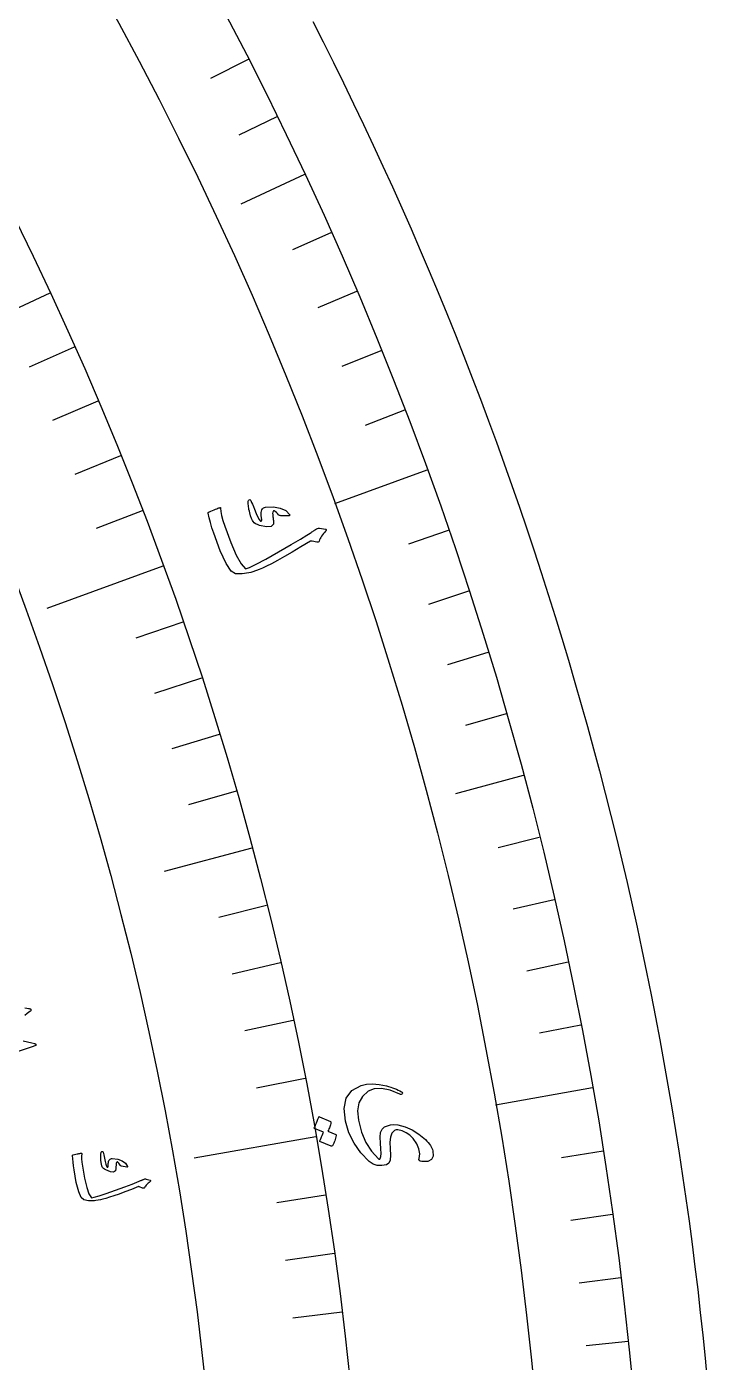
# Model space of a CAD drawing. Header units: millimetres. Extents: x -78 to 78, y -78 to 100.
# Drawn here: x 63.09 to 77.17, y 7.51 to 35.16 of the extents above; entities that cross this region are included whole.
import ezdxf

# ---------------------------------------------------------------- set-up
doc = ezdxf.new("R2010")
doc.units = ezdxf.units.MM
for name, color, linetype in [('CUT_OUTER', 1, 'Continuous'), ('ENGRAVE', 7, 'Continuous'), ('ENGRAVE_FINE', 8, 'Continuous'), ('TEXT', 5, 'Continuous')]:
    doc.layers.add(name, color=color, linetype=linetype)

msp = doc.modelspace()

# ---------------------------------------------------------------- linework, layer by layer
at = {"layer": 'CUT_OUTER'}
msp.add_lwpolyline([(69.0098, 35.269), (69.2249, 34.8449), (69.4374, 34.4195), (69.6473, 33.9928), (69.8545, 33.5648), (70.0592, 33.1355), (70.2612, 32.705), (70.4605, 32.2733), (70.6572, 31.8403), (70.8513, 31.4062), (71.0426, 30.9709), (71.2313, 30.5344), (71.4173, 30.0967), (71.6007, 29.658), (71.7813, 29.2181), (71.9592, 28.7771), (72.1344, 28.335), (72.3069, 27.8919), (72.4767, 27.4477), (72.6438, 27.0024), (72.8081, 26.5562), (72.9697, 26.109), (73.1285, 25.6607), (73.2846, 25.2115), (73.4379, 24.7614), (73.5884, 24.3103), (73.7362, 23.8583), (73.8812, 23.4055), (74.0234, 22.9517), (74.1629, 22.4971), (74.2995, 22.0416), (74.4334, 21.5853), (74.5644, 21.1282), (74.6926, 20.6702), (74.8181, 20.2115), (74.9407, 19.7521), (75.0605, 19.2919), (75.1774, 18.831), (75.2916, 18.3693), (75.4028, 17.907), (75.5113, 17.444), (75.6169, 16.9803), (75.7197, 16.516), (75.8196, 16.0511), (75.9167, 15.5856), (76.0109, 15.1195), (76.1022, 14.6528), (76.1907, 14.1856), (76.2763, 13.7178), (76.359, 13.2495), (76.4389, 12.7808), (76.5159, 12.3115), (76.59, 11.8418), (76.6612, 11.3716), (76.7295, 10.901), (76.795, 10.43), (76.8575, 9.9586), (76.9172, 9.4868), (76.9739, 9.0147), (77.0278, 8.5422), (77.0788, 8.0694), (77.1268, 7.5963), (77.172, 7.1229)], dxfattribs=at)
at = {"layer": 'ENGRAVE'}
for points in [[(68.8341, 32.0979), (67.5171, 31.4837)], [(63.5662, 29.6414), (61.8664, 28.8488)], [(71.3697, 25.9764), (69.458, 25.2806)], [(65.9077, 23.9884), (63.5044, 23.1137)], [(73.3621, 19.6573), (71.9585, 19.2812)], [(67.7476, 18.1529), (65.936, 17.6675)], [(74.7961, 13.1886), (72.7927, 12.8353)], [(69.072, 12.1792), (66.5533, 11.7351)]]:
    msp.add_lwpolyline(points, dxfattribs=at)
for radius in [75.95, 75.95, 73.9156, 70.1375, 70.1375, 67.1538]:
    msp.add_circle((0, 0), radius, dxfattribs=at)
at = {"layer": 'ENGRAVE_FINE'}
for points in [[(67.6719, 34.4806), (66.8951, 34.0848)], [(68.2634, 33.2943), (67.4798, 32.9121)], [(69.3838, 30.8916), (68.5873, 30.537)], [(69.9123, 29.676), (69.1098, 29.3354)], [(64.0738, 28.5275), (63.1392, 28.1114)], [(70.4196, 28.4514), (69.6112, 28.1248)], [(64.5619, 27.4049), (63.6202, 27.0052)], [(70.9054, 27.218), (70.0915, 26.9056)], [(65.0304, 26.274), (64.0818, 25.8907)], [(65.479, 25.135), (64.5239, 24.7684)], [(71.8121, 24.7269), (70.9878, 24.443)], [(72.2327, 23.4698), (71.4035, 23.2004)], [(66.3163, 22.8345), (65.349, 22.5015)], [(72.6313, 22.2056), (71.7976, 21.9507)], [(66.7047, 21.6737), (65.7318, 21.3576)], [(73.0078, 20.9347), (72.1697, 20.6943)], [(67.0728, 20.5062), (66.0945, 20.2071)], [(67.4205, 19.3325), (66.4371, 19.0505)], [(73.694, 18.374), (72.848, 18.163)], [(68.0541, 16.9678), (67.0615, 16.7203)], [(74.0034, 17.085), (73.1539, 16.8889)], [(68.3399, 15.7775), (67.3431, 15.5474)], [(74.2903, 15.7909), (73.4375, 15.6096)], [(68.6048, 14.5824), (67.6042, 14.3697)], [(74.5546, 14.4919), (73.6987, 14.3256)], [(68.8489, 13.3829), (67.8447, 13.1877)], [(75.0149, 11.8812), (74.1538, 11.7448)], [(69.274, 10.9719), (68.2636, 10.8119)], [(75.2109, 10.5702), (74.3475, 10.4489)], [(69.4549, 9.7613), (68.4419, 9.6189)], [(75.3839, 9.256), (74.5185, 9.1497)], [(69.6147, 8.5476), (68.5993, 8.4229)], [(75.5339, 7.9389), (74.6668, 7.8478)]]:
    msp.add_lwpolyline(points, dxfattribs=at)
at = {"layer": 'TEXT'}
for points in [[(69.2732, 24.7149), (69.2504, 24.6897), (69.2293, 24.6643), (69.2098, 24.6387), (69.1921, 24.6131), (69.1762, 24.5871), (69.1621, 24.5607), (69.1498, 24.5338), (69.1394, 24.5064), (69.1322, 24.4947), (69.1214, 24.4879), (69.1071, 24.4858), (69.0892, 24.4886), (68.9929, 24.5089), (68.9827, 24.5106), (68.9742, 24.5113), (68.9676, 24.5113), (68.9627, 24.5103), (68.7644, 24.3902), (68.5845, 24.2834), (68.4232, 24.1897), (68.2805, 24.1092), (68.1564, 24.0418), (68.0512, 23.988), (67.9648, 23.9475), (67.8973, 23.9203), (67.7679, 23.8747), (67.726, 23.8626), (67.6834, 23.8524), (67.6398, 23.8441), (67.5954, 23.8376), (67.5501, 23.8333), (67.5038, 23.8312), (67.4565, 23.8313), (67.4082, 23.8337), (67.3177, 23.8906), (67.2134, 24.0494), (67.0945, 24.3098), (66.9599, 24.6716), (66.922, 24.7862), (66.8898, 24.8932), (66.8631, 24.9927), (66.8421, 25.0847), (66.8426, 25.0939), (66.8455, 25.1016), (66.8509, 25.1075), (66.8589, 25.1118), (66.8981, 25.1292), (66.9339, 25.1448), (66.9664, 25.1586), (66.9953, 25.1705), (67.0212, 25.1807), (67.0444, 25.1893), (67.0647, 25.1963), (67.0823, 25.2017), (67.0924, 25.2041), (67.0991, 25.2028), (67.1024, 25.1975), (67.1023, 25.1883), (67.1067, 25.1202), (67.1225, 25.0364), (67.1497, 24.9367), (67.1882, 24.8212), (67.3135, 24.4799), (67.4265, 24.2183), (67.5281, 24.0365), (67.619, 23.9348), (67.6992, 23.9634), (67.8394, 24.0315), (68.0395, 24.1391), (68.2993, 24.2865), (68.5585, 24.4368), (68.754, 24.5516), (68.8861, 24.6307), (68.9548, 24.674), (68.9734, 24.6865), (68.9908, 24.6982), (69.007, 24.7091), (69.0219, 24.7192), (69.0355, 24.7285), (69.0476, 24.7368), (69.0582, 24.7442), (69.0672, 24.7506), (69.0874, 24.7632), (69.1081, 24.7714), (69.1292, 24.7751), (69.1508, 24.7745), (69.2693, 24.7592), (69.2776, 24.7574), (69.2837, 24.7544), (69.2876, 24.7503), (69.2893, 24.745), (69.2881, 24.7373), (69.285, 24.7298), (69.2801, 24.7223), (69.2732, 24.7149)], [(68.5306, 25.0565), (68.5318, 25.0513), (68.5314, 25.0462), (68.5295, 25.0414), (68.526, 25.0367), (68.5222, 25.0342), (68.5179, 25.0322), (68.513, 25.0308), (68.5076, 25.03), (68.3477, 25.0349), (68.3311, 25.0366), (68.3176, 25.0398), (68.3073, 25.0445), (68.3002, 25.0507), (68.2785, 25.0807), (68.2558, 25.1046), (68.2319, 25.1224), (68.2069, 25.1341), (68.196, 25.1343), (68.1877, 25.1255), (68.1818, 25.1079), (68.1785, 25.0815), (68.1789, 25.0647), (68.1798, 25.0476), (68.1812, 25.0301), (68.1831, 25.0123), (68.1855, 24.9939), (68.1886, 24.9748), (68.1923, 24.955), (68.1967, 24.9344), (68.1935, 24.8569), (68.1443, 24.8145), (68.0491, 24.8073), (67.9081, 24.8349), (67.8632, 24.8511), (67.8261, 24.8694), (67.7969, 24.8897), (67.7754, 24.9122), (67.7585, 24.9393), (67.7411, 24.979), (67.7231, 25.0312), (67.7046, 25.0959), (67.6958, 25.1292), (67.6885, 25.1612), (67.6829, 25.1919), (67.6788, 25.2214), (67.6759, 25.2494), (67.6735, 25.2757), (67.6718, 25.3004), (67.6706, 25.3235), (67.6729, 25.3388), (67.6776, 25.3508), (67.6845, 25.3597), (67.6938, 25.3652), (67.7048, 25.3674), (67.714, 25.3653), (67.7215, 25.3587), (67.7273, 25.3477), (67.7435, 25.3118), (67.7612, 25.2709), (67.7804, 25.2249), (67.8011, 25.1738), (67.8396, 25.0784), (67.8732, 25.0052), (67.9018, 24.9541), (67.9256, 24.9254), (67.9303, 24.9222), (67.9353, 24.9214), (67.9405, 24.9229), (67.946, 24.9268), (67.9489, 24.9305), (67.9508, 24.9361), (67.9516, 24.9435), (67.9514, 24.9528), (67.9415, 25.0363), (67.9389, 25.0718), (67.9406, 25.1036), (67.9466, 25.1318), (67.9569, 25.1563), (67.9712, 25.1791), (67.9885, 25.1959), (68.0088, 25.2066), (68.0321, 25.2113), (68.1984, 25.2178), (68.3369, 25.1942), (68.4477, 25.1404), (68.5306, 25.0565)], [(71.207, 11.7308), (71.2221, 11.8255), (71.2066, 11.926), (71.1605, 12.0319), (71.0839, 12.1432), (71.0173, 12.2107), (70.9425, 12.2635), (70.8595, 12.3015), (70.7684, 12.325), (70.7509, 12.3258), (70.7332, 12.3231), (70.7155, 12.3168), (70.6977, 12.307), (70.6463, 12.253), (70.6145, 12.1721), (70.6021, 12.0641), (70.6091, 11.9291), (70.617, 11.7961), (70.6074, 11.697), (70.5804, 11.6318), (70.5361, 11.6005), (70.4357, 11.5813), (70.3426, 11.5863), (70.257, 11.6152), (70.1787, 11.6681), (70.0043, 11.8478), (69.864, 12.0462), (69.7578, 12.2636), (69.6854, 12.5002), (69.6561, 12.7675), (69.7002, 12.9799), (69.818, 13.1376), (70.0101, 13.2409), (70.1215, 13.2658), (70.2463, 13.2728), (70.3845, 13.2616), (70.536, 13.2322), (70.5789, 13.2201), (70.6205, 13.2071), (70.6608, 13.1934), (70.6998, 13.1789), (70.7378, 13.1634), (70.7749, 13.1468), (70.8111, 13.1292), (70.8464, 13.1105), (70.8615, 13.0998), (70.8689, 13.089), (70.8684, 13.0782), (70.86, 13.0674), (70.8486, 13.0601), (70.8364, 13.0566), (70.8235, 13.0569), (70.81, 13.061), (70.6066, 13.1405), (70.4296, 13.1768), (70.2792, 13.1702), (70.1552, 13.1212), (70.0346, 13.0157), (69.9606, 12.8804), (69.9332, 12.7152), (69.9521, 12.52), (70.0156, 12.2768), (70.1054, 12.0632), (70.2219, 11.8792), (70.3652, 11.7245), (70.3766, 11.7156), (70.3869, 11.7133), (70.3961, 11.7175), (70.4043, 11.7282), (70.4161, 11.768), (70.4206, 11.8345), (70.4176, 11.9276), (70.4072, 12.0474), (70.4013, 12.1701), (70.4134, 12.2666), (70.4433, 12.3371), (70.4913, 12.3814), (70.5521, 12.4087), (70.618, 12.4249), (70.6891, 12.43), (70.7653, 12.4238), (70.9194, 12.3874), (71.0661, 12.3248), (71.2056, 12.2359), (71.3377, 12.1208), (71.3696, 12.0896), (71.3979, 12.0588), (71.4225, 12.0285), (71.4435, 11.9985), (71.461, 11.9693), (71.4752, 11.9409), (71.486, 11.9134), (71.4934, 11.8867), (71.5012, 11.7789), (71.4657, 11.7062), (71.3873, 11.6687), (71.2659, 11.6664), (71.2318, 11.674), (71.2107, 11.6872), (71.2024, 11.7062), (71.207, 11.7308)], [(69.4837, 12.2267), (69.4878, 12.224), (69.4907, 12.2196), (69.4924, 12.2136), (69.493, 12.2061), (69.4875, 12.1776), (69.4808, 12.1499), (69.473, 12.1228), (69.4639, 12.0964), (69.4535, 12.0704), (69.4416, 12.0448), (69.4282, 12.0194), (69.4134, 11.9943), (69.4084, 11.9891), (69.4027, 11.9862), (69.3963, 11.9856), (69.389, 11.9873), (69.1569, 12.0804), (69.1535, 12.0834), (69.1526, 12.0886), (69.1541, 12.096), (69.1582, 12.1056), (69.1622, 12.1124), (69.1675, 12.1232), (69.174, 12.138), (69.1818, 12.1569), (69.191, 12.1801), (69.2017, 12.2077), (69.2139, 12.2397), (69.2276, 12.2762), (69.0467, 12.3496), (69.0409, 12.3534), (69.0386, 12.3592), (69.0399, 12.3671), (69.0447, 12.377), (69.0488, 12.3855), (69.055, 12.399), (69.063, 12.4172), (69.0731, 12.4404), (69.0851, 12.4688), (69.0988, 12.5027), (69.1145, 12.5422), (69.1319, 12.5873), (69.1352, 12.5922), (69.139, 12.5948), (69.1433, 12.5951), (69.1479, 12.593), (69.373, 12.4972), (69.377, 12.4944), (69.38, 12.4901), (69.3817, 12.4841), (69.3824, 12.4766), (69.379, 12.4526), (69.3742, 12.4291), (69.3681, 12.406), (69.3607, 12.3834), (69.3521, 12.3613), (69.3425, 12.3398), (69.3319, 12.3187), (69.3204, 12.2982)], [(65.6392, 11.2488), (65.6207, 11.2344), (65.6034, 11.2198), (65.5872, 11.2049), (65.5721, 11.1896), (65.5583, 11.174), (65.5456, 11.1578), (65.5341, 11.1411), (65.5238, 11.1239), (65.5175, 11.1169), (65.5094, 11.1135), (65.4995, 11.1138), (65.4877, 11.1178), (65.4249, 11.1427), (65.4181, 11.145), (65.4125, 11.1466), (65.408, 11.1473), (65.4046, 11.1472), (65.2561, 11.0894), (65.1217, 11.0384), (65.0013, 10.994), (64.8952, 10.9563), (64.8032, 10.9253), (64.7256, 10.9012), (64.6623, 10.884), (64.6134, 10.8735), (64.5203, 10.8579), (64.4906, 10.8546), (64.4605, 10.8527), (64.43, 10.8522), (64.3991, 10.8531), (64.3679, 10.8555), (64.3363, 10.8595), (64.3043, 10.8652), (64.2719, 10.8725), (64.2173, 10.9217), (64.1654, 11.0419), (64.1158, 11.2327), (64.0678, 11.4942), (64.0559, 11.5764), (64.047, 11.6529), (64.0409, 11.7236), (64.0378, 11.7885), (64.0392, 11.7947), (64.0421, 11.7995), (64.0465, 11.8028), (64.0524, 11.8048), (64.0811, 11.8118), (64.1072, 11.818), (64.1308, 11.8234), (64.1519, 11.828), (64.1706, 11.8318), (64.1873, 11.8348), (64.202, 11.837), (64.2145, 11.8386), (64.2217, 11.839), (64.226, 11.8373), (64.2276, 11.8333), (64.2264, 11.8271), (64.2212, 11.7805), (64.2218, 11.7218), (64.2282, 11.651), (64.2403, 11.5681), (64.2843, 11.3218), (64.3297, 11.131), (64.377, 10.9958), (64.4266, 10.9162), (64.4843, 10.9261), (64.5873, 10.9556), (64.7355, 11.0049), (64.9289, 11.074), (65.1222, 11.145), (65.2682, 11.1995), (65.3671, 11.2374), (65.4187, 11.2585), (65.4328, 11.2648), (65.4459, 11.2706), (65.4582, 11.2761), (65.4695, 11.2811), (65.4798, 11.2858), (65.489, 11.29), (65.497, 11.2937), (65.5039, 11.297), (65.5191, 11.3031), (65.5341, 11.3062), (65.5488, 11.3062), (65.5634, 11.3033), (65.6418, 11.279), (65.6472, 11.2768), (65.6509, 11.2741), (65.6531, 11.2709), (65.6536, 11.2671), (65.6519, 11.2621), (65.6489, 11.2574), (65.6447, 11.2529), (65.6392, 11.2488)], [(65.1773, 11.5666), (65.1774, 11.563), (65.1766, 11.5596), (65.1747, 11.5565), (65.1717, 11.5538), (65.1689, 11.5526), (65.1657, 11.5518), (65.1623, 11.5514), (65.1585, 11.5515), (65.0509, 11.5738), (65.0398, 11.5769), (65.0311, 11.5807), (65.0247, 11.5851), (65.0206, 11.5901), (65.0095, 11.613), (64.997, 11.6318), (64.983, 11.6467), (64.9675, 11.6576), (64.9601, 11.659), (64.9534, 11.6541), (64.9474, 11.6429), (64.9419, 11.6254), (64.9402, 11.6141), (64.9387, 11.6024), (64.9376, 11.5904), (64.9367, 11.5781), (64.9361, 11.5654), (64.9359, 11.5521), (64.9361, 11.5383), (64.9366, 11.5239), (64.9251, 11.4719), (64.8867, 11.4492), (64.8215, 11.4556), (64.7293, 11.4911), (64.7008, 11.5074), (64.6779, 11.5242), (64.6606, 11.5414), (64.6487, 11.5592), (64.6405, 11.5795), (64.6335, 11.6084), (64.6276, 11.6459), (64.6229, 11.6919), (64.6209, 11.7155), (64.6199, 11.738), (64.6198, 11.7594), (64.6206, 11.7798), (64.622, 11.7991), (64.6236, 11.8172), (64.6254, 11.8341), (64.6274, 11.8498), (64.6308, 11.8599), (64.6354, 11.8675), (64.6412, 11.8726), (64.6482, 11.8753), (64.6558, 11.8754), (64.6618, 11.8729), (64.6661, 11.8675), (64.6687, 11.8594), (64.6753, 11.8332), (64.6824, 11.8034), (64.6898, 11.77), (64.6976, 11.7329), (64.7122, 11.6638), (64.7261, 11.6103), (64.7394, 11.5724), (64.752, 11.5501), (64.7548, 11.5474), (64.7581, 11.5463), (64.7618, 11.5467), (64.766, 11.5487), (64.7684, 11.5508), (64.7703, 11.5544), (64.7718, 11.5593), (64.7727, 11.5656), (64.7761, 11.6232), (64.7786, 11.6475), (64.7835, 11.6688), (64.791, 11.6871), (64.8009, 11.7025), (64.8134, 11.7162), (64.8271, 11.7254), (64.8421, 11.7302), (64.8585, 11.7306), (64.9718, 11.7151), (65.0627, 11.6826), (65.1312, 11.6331), (65.1773, 11.5666)]]:
    msp.add_lwpolyline(points, close=True, dxfattribs=at)
for points in [[(63.0519, 14.8462), (63.0931, 14.8394), (63.1234, 14.8348), (63.1428, 14.8323), (63.1555, 14.8298), (63.1652, 14.8251), (63.172, 14.818), (63.1759, 14.8088), (63.1766, 14.7974), (63.1733, 14.7871), (63.166, 14.7777), (63.1546, 14.7694), (63.0982, 14.7302), (63.0491, 14.6877)], [(63.0128, 14.1628), (63.1978, 14.1264), (63.2579, 14.11), (63.2819, 14.0914), (63.2697, 14.0705), (63.2215, 14.0475), (62.525, 13.8219)]]:
    msp.add_lwpolyline(points, dxfattribs=at)

doc.saveas('drawing.dxf')
